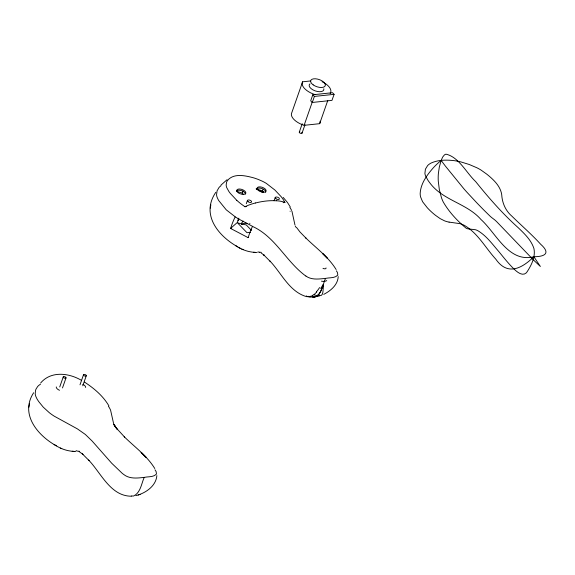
<?xml version="1.0" encoding="UTF-8"?>
<svg xmlns="http://www.w3.org/2000/svg" width="575" height="575" viewBox="0 0 575 575"><rect width="100%" height="100%" fill="white"/><g stroke="black" fill="none" stroke-linecap="round" stroke-linejoin="round"><path stroke-width="0.86" d="M323.545 284.798L323.545 284.754A1.337 0.827 -43.1 0 0 323.502 284.488M323.545 284.884L323.438 286.278M156.867 475.59C156.005 486.206 145.417 493.242 135.873 495.65M338.215 276.597C337.863 284.869 330.567 290.9 323.718 294.386M33.645 392.754C19.636 414.165 37.698 435.527 56.343 445.833L54.108 444.518M215.819 192.294C200.682 214.396 217.997 235.829 237.698 246.84L235.455 245.525M323.1 289.778L323.416 286.515M323.042 290.404C322.956 292.625 322.539 296.29 319.412 295.636M28.937 407.158L29.519 403.758M210.285 208.157L210.867 204.765M154.998 469.804A23.582 11.543 19.3 0 1 156.141 471.68L156.465 474.059C153.539 477.394 148.185 476.459 144.21 477.379C141.378 483.733 140.566 492.818 133.551 496.031L131.308 495.966M336.346 270.811A23.582 11.543 19.3 0 1 337.489 272.687L337.82 275.066C334.887 278.401 329.533 277.466 325.558 278.386C322.489 284.611 321.677 297.146 312.656 296.973L313.447 297.11A12.801 7.77 83.9 0 0 316.911 296.132L318.097 295.054M59.735 386.953L63.243 376.934M62.495 387.945L66.003 377.919A1.466 0.719 19.3 0 0 64.156 376.596A1.466 0.719 19.3 0 0 63.71 377.761A1.466 0.719 19.3 0 0 66.003 377.919M80.004 384.797L83.512 374.778M82.764 385.789L86.272 375.762A1.466 0.719 19.3 0 0 84.432 374.44A1.466 0.719 19.3 0 0 83.979 375.604A1.466 0.719 19.3 0 0 86.272 375.762M243.397 194.357L242.219 193.128L242.952 191.037M231.035 228.663L230.604 228.383L237.338 222.475A17.185 4.104 -62.8 0 1 238.021 220.635L238.862 218.241M246.301 203.694L247.43 200.474M263.077 189.297L262.078 192.143A17.811 10.81 83.9 0 1 263.673 192.208L262.488 190.972A15.022 7.353 19.3 0 0 256.378 189.247M310.378 80.974L302.608 81.801L291.834 112.563A15.022 7.353 19.3 0 0 304.118 125.328L319.657 123.675L327.779 100.488M274.103 200.732L275.231 197.52M299.295 132.099L302.22 123.747M312.814 94.782L310.701 100.819L312.283 102.465L331.976 100.366L334.089 94.336L332.508 92.69L312.814 94.782L314.396 96.435L334.089 94.336M304.118 125.328L312.196 102.242M312.283 102.465L314.396 96.435M302.055 133.091L304.98 124.739M330.165 93.667L330.431 92.913A15.022 7.353 19.3 0 0 322.043 81.693M241.701 223.086L243.117 221.066M322.834 285.171L320.663 288.406M220.944 185.128L227.075 179.688M40.66 382.986C51.01 370.645 69.158 372.959 81.65 380.463M308.473 296.405C309.558 298.267 314.029 296.298 316.085 295.607M323.301 284.539C321.648 288.83 319.369 297.915 312.656 296.973M315.064 294.271L314.151 294.896M312.592 295.773L308.099 296.88M138.223 495.003L140.127 494.335M255.429 202.961L252.411 203.823A47.373 29.67 -43.9 0 0 244.95 206.72A52.907 25.889 19.3 0 1 236.785 200.337M251.613 229.734L250.348 229.914M244.95 206.748L246.725 206.554M283.137 202.68L284.912 202.493A52.677 25.782 19.3 0 0 281.312 196.858L274.879 190.016L266.362 183.411A25.034 12.255 19.3 0 0 262.143 181.125L258.527 179.558A32.912 16.107 19.3 0 0 253.532 177.819C245.302 175.627 233.673 172.867 227.405 180.593A32.89 16.093 19.3 0 0 226.521 182.512L226.176 184.949A25.034 12.255 19.3 0 0 226.73 187.623L228.929 191.561A59.534 29.131 19.3 0 0 230.381 193.487L236.778 200.337M250.484 232.329L246.984 232.702L237.403 222.748A32.186 15.748 19.3 0 0 246.244 224.911L251.426 230.302M325.558 278.386C319.01 279.04 311.6 280.205 305.893 276.043M144.21 477.379C137.332 478.163 129.476 479.14 123.683 474.44A26.881 13.153 19.3 0 1 122.188 473.297L111.694 463.22L92.151 441.061L85.344 434.456L77.395 428.885L54.215 416.163A41.371 20.247 19.3 0 1 49.278 412.663L43.211 407.1L38.863 401.76A55.128 26.982 19.3 0 1 36.922 398.762L35.93 396.678A29.519 14.447 19.3 0 1 35.204 393.652L35.513 390.547A42.823 20.959 19.3 0 1 36.017 389.095L37.634 386.544A35.233 17.243 19.3 0 1 40.509 384.193M131.316 496.211C110.45 496.175 100.999 472.873 88.615 460.05L89.175 460.697L82.282 453.768L82.972 454.394L79.113 451.576M261.244 252.31L259.382 252.217M257.14 252.461C249.945 252.461 242.801 250.305 236.814 246.323M75.785 451.454C68.597 451.454 61.453 449.298 55.466 445.316M79.566 451.303L77.74 451.167A15.23 9.243 83.9 0 1 76.058 450.613M253.539 252.267L255.602 252.411M72.191 451.26L74.247 451.404M276.381 200.725L279.004 200.991A47.373 29.67 -43.9 0 1 284.934 202.465M317.256 296.233L319.175 296.139L319.247 295.27M449.082 222.108L459.82 223.632A29.957 23.165 -32.4 0 1 463.874 225.105C477.789 232.861 485.357 247.782 495.823 259.196C507.588 276.18 522.021 268.345 533.88 256.745C544.956 256.673 550.943 253.352 540.622 244.21C531.631 234.32 521.482 225.587 511.951 216.236C505.605 210.824 502.212 202.997 501.723 194.767C500.681 187.112 495.075 181.233 489.476 176.403A74.628 36.52 19.3 0 0 486.687 174.103L481.124 170.135A29.512 14.44 19.3 0 0 476.984 167.814L469.308 164.522L461.157 161.992A35.154 17.207 19.3 0 0 453.646 160.583C446.178 159.778 438.251 159.828 431.286 162.962A35.154 17.207 19.3 0 0 427.635 165.557L425.407 169.187L424.911 173.355A29.512 14.44 19.3 0 0 425.601 176.043L427.987 180.349A74.628 36.52 19.3 0 0 429.733 182.757C442.621 200.438 466.878 203.255 480.995 219.528C496.498 233.507 508.595 263.005 533.88 256.745L540.378 266.469L533.902 260.41L496.628 221.619A29.957 2.012 49.2 0 0 494.759 219.916L491.704 217.58A29.447 1.984 49.2 0 1 489.914 216.013L483.942 210.148A111.14 7.475 49.2 0 1 476.531 202.537L466.663 191.942A22.353 1.502 49.2 0 1 463.896 188.801L445.553 166.29A62.107 4.176 49.2 0 1 441.169 160.425L442.664 157.083L444.281 155.07A9.739 5.908 83.9 0 1 446.013 154.172C458.85 156.997 466.447 173.01 475.64 181.556C488.736 197.893 502.586 213.684 518.19 227.678C524.465 233.737 531.271 240.084 533.959 248.637C535.692 257.126 531.07 265.973 526.42 272.794C522.603 276.446 517.558 272.377 514.618 269.596C508.774 264.09 503.872 257.708 498.777 251.534C492.322 244.102 486.364 235.671 477.703 230.625A31.108 18.882 83.9 0 0 475.324 229.705L467.993 228.872A15.791 9.581 83.9 0 1 466.059 228.131C457.204 220.764 449.032 211.995 443.246 201.969A28.074 17.042 83.9 0 1 441.456 197.692L439.35 189.714L438.279 181.233A35.154 21.332 83.9 0 1 438.387 173.413L439.314 167.073L441.169 160.418A62.107 48.027 -32.4 0 0 433.543 167.562C427.124 174.814 420.692 183.411 420.174 193.452A22.353 17.286 -32.4 0 0 420.555 196.851L422.589 201.732L427.311 207.769A111.14 85.948 -32.4 0 0 435.469 215.302L440.17 218.622L444.561 220.843A29.447 22.77 -32.4 0 0 449.082 222.115M307.172 296.765L306.59 296.563M305.799 296.434C288.981 291.101 281.348 272.96 269.97 261.057L270.523 261.704L263.63 254.775L264.327 255.401L261.143 252.943M241.694 249.061L243.117 249.643M60.339 448.054L61.769 448.637M238.984 247.674L240.372 248.357M248.141 237.655L231.179 228.757M252.504 226.32L239.983 219.7A53.899 26.378 19.3 0 1 235.606 217.106L226.234 209.818L218.816 200.675A43.607 21.34 19.3 0 1 218.277 199.769L217.278 197.685A29.613 14.49 19.3 0 1 216.559 194.659L217.084 190.828L218.982 187.551A35.204 17.228 19.3 0 1 221.001 185.761M84.525 382.109C94.048 388.326 103.133 395.959 108.905 405.893M283.195 197.419L287.5 202.551L290.26 206.899M296.348 227.211L300.042 232.048L305.922 238.064L305.548 237.705C315.97 247.99 328.404 256.838 336.123 269.531M114.353 425.026L115.323 426.758L113.979 424.436L117.523 429.705L115.805 427.484L124.574 437.058L124.2 436.698C134.615 446.983 147.056 455.838 154.776 468.524M115 426.204L115.323 426.758M291.935 211.169L294.953 224.94M295.277 226.004L295.665 227.068M113.929 425.004L110.587 410.169A41.767 20.441 19.3 0 0 108.495 406.36M301.76 132.401A1.466 0.719 19.3 0 1 301.537 133.407A1.466 0.719 19.3 0 1 299.539 132.746A1.466 0.719 19.3 0 1 299.884 131.776M323.833 88.766A7.698 3.766 19.3 0 1 315.158 90.872A7.698 3.766 19.3 0 1 310.026 83.813M314.892 94.566A15.022 7.353 19.3 0 1 302.608 81.801M320.088 121.224A15.022 7.353 19.3 0 1 319.657 123.675M82.836 384.33A4.765 2.329 19.3 0 1 85.639 387.5M59.52 390.281A4.765 2.329 19.3 0 1 56.271 386.91M305.886 276.043A23.036 11.27 19.3 0 1 303.693 274.419C285.279 259.864 274.562 236.354 252.468 226.399A25.523 6.095 -62.8 0 0 248.213 237.576M289.843 207.367A41.767 20.441 19.3 0 1 291.59 210.4M256.098 188.888A14.655 1.394 28.3 0 1 262.171 191.985M230.69 228.297A23.805 5.685 -62.8 0 1 235.118 216.919M238.388 218.299A14.476 8.783 83.9 0 1 238.036 220.642M259.382 252.238A16.186 9.825 83.9 0 1 257.959 251.857M249.751 223.776A15.827 6.627 -68.3 0 1 249.852 223.244M241.522 224.617A7.777 4.967 19.7 0 1 246.991 223.33M241.435 224.48A7.928 5.585 2.4 0 1 241.658 223.229M236.684 190.886A4.765 2.329 19.3 0 1 241.744 190.735A4.765 2.329 19.3 0 1 245.46 194.041M236.878 191.547A15.022 7.353 19.3 0 1 242.219 193.128M256.694 189.146A4.765 2.329 19.3 0 1 262.013 188.578A4.765 2.329 19.3 0 1 265.657 192.359M255.415 203.018A82.685 51.779 -43.9 0 1 276.352 200.79M237.755 191.188A5.132 2.508 19.3 0 1 237.144 191.223M326.018 267.914A2.199 1.078 19.3 0 1 325.191 268.798A2.199 1.078 19.3 0 1 322.985 268.324M290.066 211.169A2.199 1.078 19.3 0 1 290.152 211.341M318.507 294.788A3.378 1.136 -21.9 0 1 319.218 295.284M316.3 295.881A3.378 0.561 -19.7 0 1 317.68 295.435M307.258 296.513A7.453 1.56 3.3 0 1 306.274 295.859M308.84 296.377A8.884 2.473 -19.1 0 1 307.841 296.384M314.036 294.493A15.597 11.169 -60.4 0 1 312.534 295.392M316.696 292.078A22.303 18.709 -77 0 1 314.791 293.768M319.571 287.565A34.004 30.791 84.7 0 1 316.372 291.848M322.963 285.186A4.14 2.3 -44.8 0 1 323.394 284.582M326.744 280.6A7.331 3.587 19.3 0 1 321.425 281.161M327.261 258.161L322.518 253.403L327.261 258.161M145.906 457.154L141.17 452.396L145.906 457.154M313.195 84.877A7.698 3.766 19.3 0 0 325.242 85.733A7.698 3.766 19.3 0 0 315.553 78.789A7.698 3.766 19.3 0 0 313.195 84.877M238.352 192.783A4.765 2.329 19.3 0 0 245.805 193.308A4.765 2.329 19.3 0 0 239.811 189.017A4.765 2.329 19.3 0 0 238.352 192.783M258.628 190.627A4.765 2.329 19.3 0 0 266.081 191.152A4.765 2.329 19.3 0 0 260.087 186.861A4.765 2.329 19.3 0 0 258.628 190.627M248.127 201.717A2.199 1.078 19.3 0 0 251.57 201.962A2.199 1.078 19.3 0 0 248.803 199.978A2.199 1.078 19.3 0 0 248.127 201.717M275.928 198.756A2.199 1.078 19.3 0 0 279.371 199A2.199 1.078 19.3 0 0 276.604 197.017A2.199 1.078 19.3 0 0 275.928 198.756"/></g></svg>
